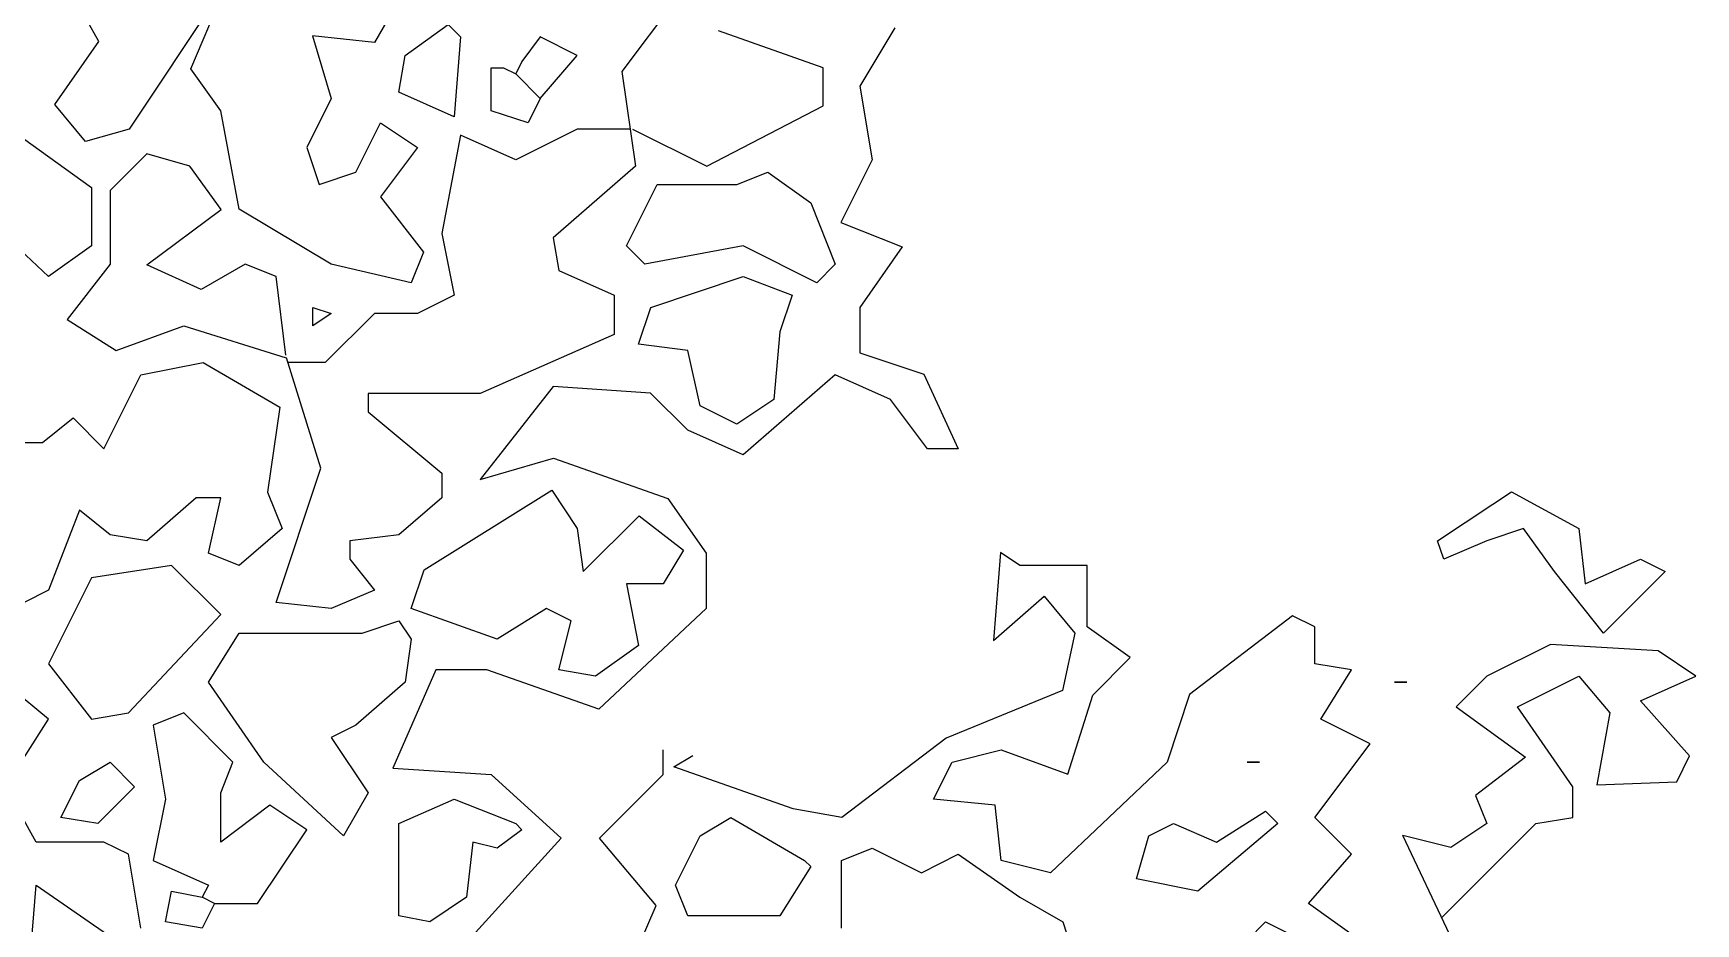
# Model space of a CAD drawing. Header units: millimetres. Extents: x 1211.91 to 1219.54, y 1029.16 to 1038.08.
# Drawn here: x 1218.049 to 1218.763, y 1034.833 to 1035.216 of the extents above; entities that cross this region are included whole.
import ezdxf

# ---------------------------------------------------------------- set-up
doc = ezdxf.new("R2010")
doc.units = ezdxf.units.MM
doc.header["$MEASUREMENT"] = 0
doc.layers.add('Hojas01', color=94, linetype='CONTINUOUS')
doc.layers.add('Hojas02', color=62, linetype='CONTINUOUS')

msp = doc.modelspace()

# ---------------------------------------------------------------- linework, layer by layer
at = {"layer": 'Hojas01', "linetype": 'Continuous'}
for p, q in [((1218.0768, 1035.21196), (1218.04736, 1035.2649)), ((1218.21553, 1035.24694), (1218.19533, 1035.21157)), ((1218.13501, 1035.24206), (1218.08987, 1035.17434)), ((1218.1164, 1035.20022), (1218.13224, 1035.23784)), ((1218.32456, 1035.22978), (1218.30146, 1035.19903)), ((1218.41881, 1035.2179), (1218.40376, 1035.19282)), ((1218.05792, 1035.1849), (1218.0768, 1035.21196)), ((1218.19533, 1035.21157), (1218.16867, 1035.21447)), ((1218.16867, 1035.21447), (1218.17672, 1035.18754)), ((1218.38792, 1035.20074), (1218.34304, 1035.21658)), ((1218.1292, 1035.18226), (1218.1164, 1035.20022)), ((1218.30146, 1035.19903), (1218.3074, 1035.1585)), ((1218.38792, 1035.18438), (1218.38792, 1035.20074)), ((1218.40376, 1035.19282), (1218.40904, 1035.16114)), ((1218.01977, 1035.18807), (1218.07376, 1035.14926)), ((1218.07112, 1035.16906), (1218.05792, 1035.1849)), ((1218.13712, 1035.14002), (1218.1292, 1035.18226)), ((1218.17672, 1035.18754), (1218.16616, 1035.16642)), ((1218.33803, 1035.15837), (1218.38792, 1035.18438)), ((1218.08987, 1035.17434), (1218.07112, 1035.16906)), ((1218.18728, 1035.15586), (1218.19784, 1035.17698)), ((1218.19784, 1035.17698), (1218.21368, 1035.16642)), ((1218.28232, 1035.17434), (1218.25592, 1035.16114)), ((1218.30503, 1035.17434), (1218.28232, 1035.17434)), ((1218.30608, 1035.17434), (1218.33803, 1035.15837)), ((1218.23216, 1035.1717), (1218.22424, 1035.12946)), ((1218.25592, 1035.16114), (1218.23216, 1035.1717)), ((1218.09752, 1035.16378), (1218.08168, 1035.14794)), ((1218.116, 1035.1585), (1218.09752, 1035.16378)), ((1218.16616, 1035.16642), (1218.17144, 1035.15058)), ((1218.21368, 1035.16642), (1218.19784, 1035.1453)), ((1218.40904, 1035.16114), (1218.39558, 1035.13422)), ((1218.12933, 1035.13976), (1218.116, 1035.1585)), ((1218.17144, 1035.15058), (1218.18728, 1035.15586)), ((1218.3074, 1035.1585), (1218.27203, 1035.12762)), ((1218.05528, 1035.11098), (1218.01304, 1035.15058)), ((1218.07376, 1035.14926), (1218.07376, 1035.12418)), ((1218.08168, 1035.14794), (1218.08168, 1035.11626)), ((1218.09752, 1035.116), (1218.12933, 1035.13976)), ((1218.17672, 1035.11626), (1218.13712, 1035.14002)), ((1218.19784, 1035.1453), (1218.21632, 1035.12154)), ((1218.39558, 1035.13422), (1218.42198, 1035.12379)), ((1218.07376, 1035.12418), (1218.05528, 1035.11098)), ((1218.22424, 1035.12946), (1218.22952, 1035.10306)), ((1218.27203, 1035.12762), (1218.2744, 1035.11362)), ((1218.21632, 1035.12154), (1218.21104, 1035.10834)), ((1218.42198, 1035.12379), (1218.40376, 1035.09778)), ((1218.08168, 1035.11626), (1218.0632, 1035.0925)), ((1218.12075, 1035.10544), (1218.09752, 1035.116)), ((1218.13976, 1035.11626), (1218.12075, 1035.10544)), ((1218.15296, 1035.11098), (1218.13976, 1035.11626)), ((1218.15719, 1035.07719), (1218.15296, 1035.11098)), ((1218.21104, 1035.10834), (1218.17672, 1035.11626)), ((1218.2744, 1035.11362), (1218.29816, 1035.10306)), ((1218.22952, 1035.10306), (1218.21368, 1035.09514)), ((1218.29816, 1035.10306), (1218.29816, 1035.08617)), ((1218.40376, 1035.09778), (1218.40376, 1035.07825)), ((1218.0632, 1035.0925), (1218.08432, 1035.0793)), ((1218.08432, 1035.0793), (1218.11336, 1035.08986)), ((1218.11336, 1035.08986), (1218.15732, 1035.07614)), ((1218.1952, 1035.09514), (1218.17408, 1035.07402)), ((1218.21368, 1035.09514), (1218.1952, 1035.09514)), ((1218.29816, 1035.08617), (1218.24061, 1035.06082)), ((1218.09488, 1035.06874), (1218.12168, 1035.07416)), ((1218.12168, 1035.07416), (1218.15455, 1035.05488)), ((1218.17223, 1035.02875), (1218.15745, 1035.07614)), ((1218.40376, 1035.07825), (1218.43122, 1035.06901)), ((1218.07904, 1035.03706), (1218.09488, 1035.06874)), ((1218.17408, 1035.07402), (1218.15811, 1035.07402)), ((1218.3932, 1035.06874), (1218.3536, 1035.03442)), ((1218.41696, 1035.05818), (1218.3932, 1035.06874)), ((1218.43122, 1035.06901), (1218.446, 1035.03706)), ((1218.24061, 1035.06082), (1218.19256, 1035.06082)), ((1218.19256, 1035.06082), (1218.19256, 1035.0529)), ((1218.27203, 1035.06373), (1218.24061, 1035.02386)), ((1218.31387, 1035.06096), (1218.27203, 1035.06373)), ((1218.32984, 1035.04498), (1218.31387, 1035.06096)), ((1218.15455, 1035.05488), (1218.14927, 1035.01845)), ((1218.19256, 1035.0529), (1218.22424, 1035.0265)), ((1218.4328, 1035.03706), (1218.41696, 1035.05818)), ((1218.05264, 1035.0397), (1218.06584, 1035.05026)), ((1218.06584, 1035.05026), (1218.07904, 1035.03706)), ((1218.03416, 1035.0397), (1218.05264, 1035.0397)), ((1218.3536, 1035.03442), (1218.32984, 1035.04498)), ((1218.24061, 1035.02386), (1218.27216, 1035.03297)), ((1218.27216, 1035.03297), (1218.32126, 1035.01568)), ((1218.446, 1035.03706), (1218.4328, 1035.03706)), ((1218.15296, 1034.97106), (1218.17223, 1035.02875)), ((1218.22424, 1035.0265), (1218.22424, 1035.01594)), ((1218.14927, 1035.01845), (1218.1556, 1035.00274)), ((1218.21659, 1034.98506), (1218.27137, 1035.01924)), ((1218.27137, 1035.01924), (1218.28232, 1035.00274)), ((1218.06848, 1035.01066), (1218.05528, 1034.97634)), ((1218.08168, 1035.0001), (1218.06848, 1035.01066)), ((1218.11864, 1035.01594), (1218.09752, 1034.99746)), ((1218.1292, 1035.01594), (1218.11864, 1035.01594)), ((1218.12392, 1034.99218), (1218.1292, 1035.01594)), ((1218.22424, 1035.01594), (1218.20576, 1035.0001)), ((1218.32126, 1035.01568), (1218.33776, 1034.99218)), ((1218.1556, 1035.00274), (1218.13712, 1034.9869)), ((1218.28232, 1035.00274), (1218.28496, 1034.98426)), ((1218.28496, 1034.98426), (1218.30899, 1035.00829)), ((1218.30899, 1035.00829), (1218.32799, 1034.9935)), ((1218.09752, 1034.99746), (1218.08168, 1035.0001)), ((1218.20576, 1035.0001), (1218.18464, 1034.99746)), ((1218.18464, 1034.99746), (1218.18464, 1034.98954)), ((1218.13712, 1034.9869), (1218.12392, 1034.99218)), ((1218.18464, 1034.98954), (1218.1952, 1034.97634)), ((1218.32799, 1034.9935), (1218.31928, 1034.97898)), ((1218.33776, 1034.99218), (1218.33776, 1034.96842)), ((1218.46422, 1034.99245), (1218.46118, 1034.9547)), ((1218.4724, 1034.9869), (1218.46422, 1034.99245)), ((1218.21104, 1034.96842), (1218.21659, 1034.98506)), ((1218.50144, 1034.9869), (1218.4724, 1034.9869)), ((1218.50144, 1034.9605), (1218.50144, 1034.9869)), ((1218.05528, 1034.97634), (1218.04472, 1034.97106)), ((1218.1952, 1034.97634), (1218.17672, 1034.96842)), ((1218.31928, 1034.97898), (1218.30344, 1034.97898)), ((1218.30344, 1034.97898), (1218.30872, 1034.95258)), ((1218.17672, 1034.96842), (1218.15296, 1034.97106)), ((1218.248, 1034.95522), (1218.21104, 1034.96842)), ((1218.26912, 1034.96842), (1218.248, 1034.95522)), ((1218.27968, 1034.96314), (1218.26912, 1034.96842)), ((1218.33776, 1034.96842), (1218.29169, 1034.92513)), ((1218.46118, 1034.9547), (1218.48296, 1034.9737)), ((1218.48296, 1034.9737), (1218.49616, 1034.95786)), ((1218.2744, 1034.94202), (1218.27968, 1034.96314)), ((1218.51992, 1034.9473), (1218.50144, 1034.9605)), ((1218.58962, 1034.96526), (1218.5454, 1034.93146)), ((1218.59912, 1034.9605), (1218.58962, 1034.96526)), ((1218.59912, 1034.94466), (1218.59912, 1034.9605)), ((1218.49616, 1034.95786), (1218.49075, 1034.93318)), ((1218.70037, 1034.95298), (1218.67304, 1034.93938)), ((1218.7467, 1034.95021), (1218.70037, 1034.95298)), ((1218.30872, 1034.95258), (1218.29024, 1034.93938)), ((1218.50382, 1034.9312), (1218.51992, 1034.9473)), ((1218.7628, 1034.93938), (1218.7467, 1034.95021)), ((1218.2216, 1034.94202), (1218.20312, 1034.89978)), ((1218.24351, 1034.94202), (1218.2216, 1034.94202)), ((1218.29169, 1034.92513), (1218.24351, 1034.94202)), ((1218.29024, 1034.93938), (1218.2744, 1034.94202)), ((1218.61496, 1034.94202), (1218.59912, 1034.94466)), ((1218.60176, 1034.9209), (1218.61496, 1034.94202)), ((1218.67304, 1034.93938), (1218.65984, 1034.92618)), ((1218.68624, 1034.92618), (1218.71264, 1034.93938)), ((1218.71264, 1034.93938), (1218.72584, 1034.92354)), ((1218.73904, 1034.92882), (1218.7628, 1034.93938)), ((1218.05528, 1034.9209), (1218.03931, 1034.9341)), ((1218.49075, 1034.93318), (1218.44085, 1034.91272)), ((1218.5454, 1034.93146), (1218.53576, 1034.90242)), ((1218.49313, 1034.89728), (1218.50382, 1034.9312)), ((1218.65984, 1034.92618), (1218.68967, 1034.90454)), ((1218.71, 1034.89186), (1218.68624, 1034.92618)), ((1218.76016, 1034.90506), (1218.73904, 1034.92882)), ((1218.0368, 1034.89186), (1218.05528, 1034.9209)), ((1218.62288, 1034.91034), (1218.60176, 1034.9209)), ((1218.72584, 1034.92354), (1218.7203, 1034.89266)), ((1218.44085, 1034.91272), (1218.39597, 1034.87866)), ((1218.59912, 1034.87866), (1218.62288, 1034.91034)), ((1218.31928, 1034.90242), (1218.31928, 1034.9077)), ((1218.31928, 1034.89714), (1218.31928, 1034.90506)), ((1218.3239, 1034.90044), (1218.33195, 1034.90533)), ((1218.44336, 1034.90242), (1218.46448, 1034.9077)), ((1218.46448, 1034.9077), (1218.49313, 1034.89728)), ((1218.68967, 1034.90454), (1218.66816, 1034.88804)), ((1218.75462, 1034.89398), (1218.76016, 1034.90506)), ((1218.20312, 1034.89978), (1218.24536, 1034.89714)), ((1218.24536, 1034.89714), (1218.27546, 1034.86982)), ((1218.29196, 1034.86982), (1218.31928, 1034.89714)), ((1218.37512, 1034.88236), (1218.3239, 1034.90044)), ((1218.43544, 1034.88658), (1218.44336, 1034.90242)), ((1218.53576, 1034.90242), (1218.4856, 1034.8549)), ((1218.05, 1034.8681), (1218.0368, 1034.89186)), ((1218.71, 1034.87866), (1218.71, 1034.89186)), ((1218.7203, 1034.89266), (1218.75462, 1034.89398)), ((1218.39597, 1034.87866), (1218.37512, 1034.88236)), ((1218.46184, 1034.88394), (1218.43544, 1034.88658)), ((1218.46448, 1034.86018), (1218.46184, 1034.88394)), ((1218.66816, 1034.88804), (1218.67304, 1034.87602)), ((1218.61496, 1034.86282), (1218.59912, 1034.87866)), ((1218.65377, 1034.83563), (1218.69416, 1034.87602)), ((1218.67304, 1034.87602), (1218.6576, 1034.86573)), ((1218.69416, 1034.87602), (1218.71, 1034.87866)), ((1218.07904, 1034.8681), (1218.05, 1034.8681)), ((1218.0896, 1034.86282), (1218.07904, 1034.8681)), ((1218.27546, 1034.86982), (1218.23018, 1034.81992)), ((1218.31625, 1034.84078), (1218.29196, 1034.86982)), ((1218.6576, 1034.86573), (1218.63701, 1034.87088)), ((1218.6572, 1034.82824), (1218.63701, 1034.87088)), ((1218.09488, 1034.83114), (1218.0896, 1034.86282)), ((1218.4856, 1034.8549), (1218.46448, 1034.86018)), ((1218.59648, 1034.8417), (1218.61496, 1034.86282)), ((1218.04736, 1034.81794), (1218.05, 1034.84962)), ((1218.05, 1034.84962), (1218.08432, 1034.82586)), ((1218.30872, 1034.82322), (1218.31625, 1034.84078)), ((1218.63384, 1034.81504), (1218.59648, 1034.8417))]:
    msp.add_line(p, q, dxfattribs=at)
at = {"layer": 'Hojas02', "linetype": 'Continuous'}
for p, q in [((1218.2084, 1035.20602), (1218.22688, 1035.21922)), ((1218.22688, 1035.21922), (1218.23216, 1035.21394)), ((1218.23216, 1035.21394), (1218.22952, 1035.17962)), ((1218.26648, 1035.21394), (1218.25856, 1035.20338)), ((1218.28232, 1035.20602), (1218.26648, 1035.21394)), ((1218.20576, 1035.19018), (1218.2084, 1035.20602)), ((1218.25856, 1035.20338), (1218.25592, 1035.1981)), ((1218.26648, 1035.18754), (1218.28232, 1035.20602)), ((1218.24536, 1035.18226), (1218.24536, 1035.20074)), ((1218.24536, 1035.20074), (1218.25064, 1035.20074)), ((1218.25064, 1035.20074), (1218.25592, 1035.1981)), ((1218.26648, 1035.18754), (1218.25592, 1035.1981)), ((1218.22952, 1035.17962), (1218.20576, 1035.19018)), ((1218.2612, 1035.17698), (1218.24536, 1035.18226)), ((1218.26648, 1035.18754), (1218.2612, 1035.17698)), ((1218.35096, 1035.15058), (1218.36416, 1035.15586)), ((1218.36416, 1035.15586), (1218.38264, 1035.14266)), ((1218.30344, 1035.12418), (1218.31664, 1035.15058)), ((1218.31664, 1035.15058), (1218.35096, 1035.15058)), ((1218.38264, 1035.14266), (1218.3932, 1035.11626)), ((1218.31136, 1035.11626), (1218.30344, 1035.12418)), ((1218.3536, 1035.12418), (1218.31136, 1035.11626)), ((1218.38528, 1035.10834), (1218.3536, 1035.12418)), ((1218.314, 1035.09778), (1218.3536, 1035.11098)), ((1218.3536, 1035.11098), (1218.37472, 1035.10306)), ((1218.3932, 1035.11626), (1218.38528, 1035.10834)), ((1218.37472, 1035.10306), (1218.36944, 1035.08722)), ((1218.1688, 1035.08986), (1218.1688, 1035.09778)), ((1218.1688, 1035.09778), (1218.17672, 1035.09514)), ((1218.30872, 1035.08194), (1218.314, 1035.09778)), ((1218.17672, 1035.09514), (1218.1688, 1035.08986)), ((1218.32984, 1035.0793), (1218.30872, 1035.08194)), ((1218.36944, 1035.08722), (1218.3668, 1035.05818)), ((1218.33512, 1035.05554), (1218.32984, 1035.0793)), ((1218.35096, 1035.04762), (1218.33512, 1035.05554)), ((1218.3668, 1035.05818), (1218.35096, 1035.04762)), ((1218.67568, 1035.0133), (1218.6836, 1035.01858)), ((1218.6836, 1035.01858), (1218.71264, 1035.00274)), ((1218.65192, 1034.99746), (1218.67568, 1035.0133)), ((1218.68888, 1035.00274), (1218.67304, 1034.99746)), ((1218.70208, 1034.98426), (1218.68888, 1035.00274)), ((1218.71264, 1035.00274), (1218.71528, 1034.97898)), ((1218.65456, 1034.98954), (1218.65192, 1034.99746)), ((1218.67304, 1034.99746), (1218.65456, 1034.98954)), ((1218.71528, 1034.97898), (1218.73904, 1034.98954)), ((1218.73904, 1034.98954), (1218.7496, 1034.98426)), ((1218.07376, 1034.98162), (1218.05528, 1034.94466)), ((1218.10808, 1034.9869), (1218.07376, 1034.98162)), ((1218.1292, 1034.96578), (1218.10808, 1034.9869)), ((1218.7232, 1034.95786), (1218.70208, 1034.98426)), ((1218.7496, 1034.98426), (1218.7232, 1034.95786)), ((1218.0896, 1034.92354), (1218.1292, 1034.96578)), ((1218.18992, 1034.95786), (1218.20576, 1034.96314)), ((1218.20576, 1034.96314), (1218.21104, 1034.95522)), ((1218.12392, 1034.93674), (1218.13712, 1034.95786)), ((1218.13712, 1034.95786), (1218.15824, 1034.95786)), ((1218.15824, 1034.95786), (1218.18992, 1034.95786)), ((1218.21104, 1034.95522), (1218.2084, 1034.93674)), ((1218.05528, 1034.94466), (1218.07376, 1034.9209)), ((1218.14768, 1034.90242), (1218.12392, 1034.93674)), ((1218.2084, 1034.93674), (1218.18728, 1034.91826)), ((1218.63872, 1034.93674), (1218.63344, 1034.93674)), ((1218.63344, 1034.93674), (1218.63872, 1034.93674)), ((1218.07376, 1034.9209), (1218.0896, 1034.92354)), ((1218.11336, 1034.92354), (1218.10016, 1034.91826)), ((1218.10016, 1034.91826), (1218.10544, 1034.88658)), ((1218.13448, 1034.90242), (1218.11336, 1034.92354)), ((1218.18728, 1034.91826), (1218.17672, 1034.91298)), ((1218.17672, 1034.91298), (1218.19256, 1034.88922)), ((1218.06848, 1034.8945), (1218.08168, 1034.90242)), ((1218.08168, 1034.90242), (1218.09224, 1034.89186)), ((1218.1292, 1034.88922), (1218.13448, 1034.90242)), ((1218.182, 1034.87074), (1218.14768, 1034.90242)), ((1218.57536, 1034.90242), (1218.57008, 1034.90242)), ((1218.57008, 1034.90242), (1218.57536, 1034.90242)), ((1218.06056, 1034.87866), (1218.06848, 1034.8945)), ((1218.09224, 1034.89186), (1218.0764, 1034.87602)), ((1218.1292, 1034.8681), (1218.1292, 1034.88922)), ((1218.19256, 1034.88922), (1218.182, 1034.87074)), ((1218.10544, 1034.88658), (1218.10016, 1034.86018)), ((1218.15032, 1034.88394), (1218.1292, 1034.8681)), ((1218.16616, 1034.87338), (1218.15032, 1034.88394)), ((1218.20576, 1034.87602), (1218.22952, 1034.88658)), ((1218.22952, 1034.88658), (1218.25592, 1034.87602)), ((1218.55688, 1034.8681), (1218.578, 1034.8813)), ((1218.578, 1034.8813), (1218.58328, 1034.87602)), ((1218.0764, 1034.87602), (1218.06056, 1034.87866)), ((1218.20576, 1034.83642), (1218.20576, 1034.87602)), ((1218.25592, 1034.87602), (1218.25856, 1034.87338)), ((1218.33512, 1034.87074), (1218.34832, 1034.87866)), ((1218.34832, 1034.87866), (1218.38, 1034.86018)), ((1218.52784, 1034.87074), (1218.5384, 1034.87602)), ((1218.5384, 1034.87602), (1218.55688, 1034.8681)), ((1218.58328, 1034.87602), (1218.54896, 1034.84698)), ((1218.14504, 1034.8417), (1218.16616, 1034.87338)), ((1218.23744, 1034.8681), (1218.2348, 1034.84434)), ((1218.248, 1034.86546), (1218.23744, 1034.8681)), ((1218.25856, 1034.87338), (1218.248, 1034.86546)), ((1218.32456, 1034.84962), (1218.33512, 1034.87074)), ((1218.52256, 1034.85226), (1218.52784, 1034.87074)), ((1218.10016, 1034.86018), (1218.12392, 1034.84962)), ((1218.38, 1034.86018), (1218.38264, 1034.85754)), ((1218.39584, 1034.86018), (1218.40904, 1034.86546)), ((1218.39584, 1034.83114), (1218.39584, 1034.86018)), ((1218.40904, 1034.86546), (1218.43016, 1034.8549)), ((1218.43016, 1034.8549), (1218.446, 1034.86282)), ((1218.446, 1034.86282), (1218.4724, 1034.84434)), ((1218.38264, 1034.85754), (1218.36944, 1034.83642)), ((1218.10544, 1034.83378), (1218.10808, 1034.84698)), ((1218.10808, 1034.84698), (1218.12128, 1034.84434)), ((1218.12392, 1034.84962), (1218.12128, 1034.84434)), ((1218.32984, 1034.83642), (1218.32456, 1034.84962)), ((1218.54896, 1034.84698), (1218.52256, 1034.85226)), ((1218.12656, 1034.8417), (1218.12128, 1034.84434)), ((1218.12656, 1034.8417), (1218.12128, 1034.83114)), ((1218.12656, 1034.8417), (1218.13184, 1034.8417)), ((1218.13184, 1034.8417), (1218.14504, 1034.8417)), ((1218.2348, 1034.84434), (1218.21896, 1034.83378)), ((1218.4724, 1034.84434), (1218.49088, 1034.83378)), ((1218.12128, 1034.83114), (1218.10544, 1034.83378)), ((1218.21896, 1034.83378), (1218.20576, 1034.83642)), ((1218.36944, 1034.83642), (1218.32984, 1034.83642)), ((1218.49088, 1034.83378), (1218.49616, 1034.81794)), ((1218.57008, 1034.82586), (1218.578, 1034.83378)), ((1218.578, 1034.83378), (1218.6044, 1034.82058))]:
    msp.add_line(p, q, dxfattribs=at)

doc.saveas('drawing.dxf')
